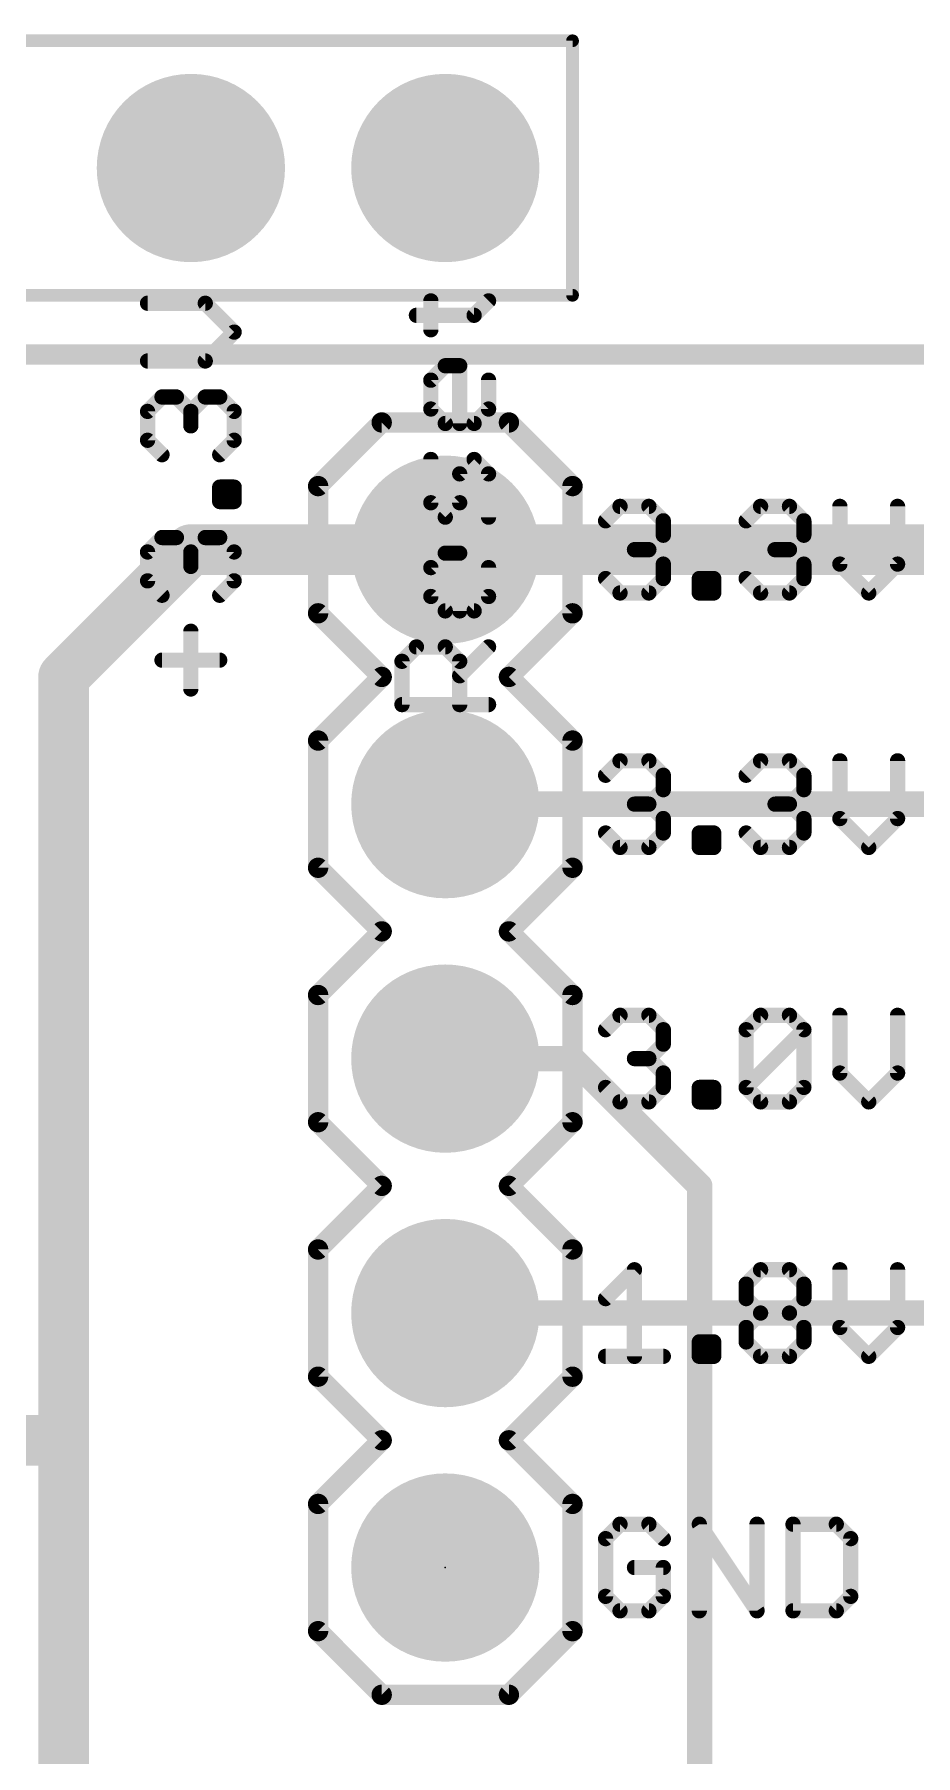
# Model space of a CAD drawing. Extents: x -3.8 to 55.5, y -10.2 to 68.5.
# Drawn here: x 28.41 to 37.21, y 41.05 to 58.23 of the extents above; entities that cross this region are included whole.
import ezdxf

# ---------------------------------------------------------------- set-up
doc = ezdxf.new("R2010")
doc.units = 0
for name, color, linetype in [('1', 12, 'CONTINUOUS'), ('16', 132, 'CONTINUOUS'), ('17', 110, 'CONTINUOUS'), ('21', 41, 'CONTINUOUS'), ('23', 53, 'CONTINUOUS'), ('51', 53, 'CONTINUOUS')]:
    doc.layers.add(name, color=color, linetype=linetype)

# ---------------------------------------------------------------- blocks, each defined once
blk = doc.blocks.new('RECT')
blk.add_solid([(-0.5, -0.5), (0.5, -0.5), (-0.5, 0.5), (0.5, 0.5)])
blk = doc.blocks.new('ROUNDP')
at = {"const_width": 0.5}
blk.add_lwpolyline([(0, -0.25, 1), (0, 0.25, 1), (0, -0.25)], format="xyb", dxfattribs=at)

msp = doc.modelspace()

# ---------------------------------------------------------------- linework, layer by layer
at = {"layer": '1'}
for points, const_width in [([(29.972, 53.086), (28.702, 51.816)], 0.508), ([(32.512, 53.086), (29.972, 53.086)], 0.508), ([(32.512, 53.086), (45.212, 53.086)], 0.508), ([(28.702, 51.816), (28.702, 44.196)], 0.508), ([(32.512, 45.466), (43.292, 45.466)], 0.254), ([(19.942, 44.196), (28.702, 44.196)], 0.508), ([(28.702, 37.846), (28.702, 44.196)], 0.508)]:
    msp.add_lwpolyline(points, dxfattribs=dict(at, const_width=const_width))
for points, const_width in [([(29.972, 53.213, 1), (29.972, 52.959)], 0.254), ([(30.0618, 52.9962, 1), (29.8822, 53.1758)], 0.254), ([(32.512, 53.213, 1), (32.512, 52.959)], 0.254), ([(32.512, 52.959, 1), (32.512, 53.213)], 0.254), ([(28.829, 51.816, 1), (28.575, 51.816)], 0.254), ([(28.6122, 51.9058, 1), (28.7918, 51.7262)], 0.254), ([(32.512, 45.5295, 1), (32.512, 45.4025)], 0.127), ([(28.829, 44.196, 1), (28.575, 44.196)], 0.254), ([(28.702, 44.069, 1), (28.702, 44.323)], 0.254), ([(28.575, 44.196, 1), (28.829, 44.196)], 0.254)]:
    msp.add_lwpolyline(points, format="xyb", dxfattribs=dict(at, const_width=const_width))
at = {"layer": '16', "const_width": 0.254}
for points in [[(32.512, 50.546), (43.942, 50.546)], [(33.782, 48.006), (32.512, 48.006)], [(35.052, 46.736), (33.782, 48.006)], [(35.052, 28.956), (35.052, 46.736)]]:
    msp.add_lwpolyline(points, dxfattribs=at)
at = {"layer": '16', "const_width": 0.127}
for points in [[(32.512, 50.6095, 1), (32.512, 50.4825)], [(32.512, 48.0695, 1), (32.512, 47.9425)], [(33.8269, 48.0509, 1), (33.7371, 47.9611)], [(33.782, 47.9425, 1), (33.782, 48.0695)], [(35.1155, 46.736, 1), (34.9885, 46.736)], [(35.0071, 46.6911, 1), (35.0969, 46.7809)]]:
    msp.add_lwpolyline(points, format="xyb", dxfattribs=at)
at = {"layer": '21'}
for points, const_width in [([(31.242, 53.721), (31.877, 54.356)], 0.2032), ([(31.877, 54.356), (33.147, 54.356)], 0.2032), ([(33.147, 54.356), (33.782, 53.721)], 0.2032), ([(31.242, 52.451), (31.242, 53.721)], 0.2032), ([(33.782, 53.721), (33.782, 52.451)], 0.2032), ([(34.1122, 53.3745), (34.2563, 53.5185)], 0.1524), ([(34.2563, 53.5185), (34.5444, 53.5185)], 0.1524), ([(34.5444, 53.5185), (34.6884, 53.3745)], 0.1524), ([(34.6884, 53.3745), (34.6884, 53.2304)], 0.1524), ([(35.5155, 53.3745), (35.6595, 53.5185)], 0.1524), ([(35.6595, 53.5185), (35.9476, 53.5185)], 0.1524), ([(35.9476, 53.5185), (36.0917, 53.3745)], 0.1524), ([(36.0917, 53.3745), (36.0917, 53.2304)], 0.1524), ([(36.451, 53.5185), (36.451, 52.9423)], 0.1524), ([(37.0272, 52.9423), (37.0272, 53.5185)], 0.1524), ([(34.6884, 53.2304), (34.5444, 53.0864)], 0.1524), ([(36.0917, 53.2304), (35.9476, 53.0864)], 0.1524), ([(34.5444, 53.0864), (34.4003, 53.0864)], 0.1524), ([(34.5444, 53.0864), (34.6884, 52.9423)], 0.1524), ([(35.9476, 53.0864), (35.8036, 53.0864)], 0.1524), ([(35.9476, 53.0864), (36.0917, 52.9423)], 0.1524), ([(34.6884, 52.9423), (34.6884, 52.7983)], 0.1524), ([(36.0917, 52.9423), (36.0917, 52.7983)], 0.1524), ([(36.451, 52.9423), (36.7391, 52.6542)], 0.1524), ([(36.7391, 52.6542), (37.0272, 52.9423)], 0.1524), ([(34.2563, 52.6542), (34.1122, 52.7983)], 0.1524), ([(34.6884, 52.7983), (34.5444, 52.6542)], 0.1524), ([(35.0477, 52.6542), (35.0477, 52.7983)], 0.1524), ([(35.0477, 52.7983), (35.1918, 52.7983)], 0.1524), ([(35.1918, 52.7983), (35.1918, 52.6542)], 0.1524), ([(35.6595, 52.6542), (35.5155, 52.7983)], 0.1524), ([(36.0917, 52.7983), (35.9476, 52.6542)], 0.1524), ([(34.5444, 52.6542), (34.2563, 52.6542)], 0.1524), ([(35.1918, 52.6542), (35.0477, 52.6542)], 0.1524), ([(35.9476, 52.6542), (35.6595, 52.6542)], 0.1524), ([(31.877, 51.816), (31.242, 52.451)], 0.2032), ([(33.782, 52.451), (33.147, 51.816)], 0.2032), ([(31.242, 51.181), (31.877, 51.816)], 0.2032), ([(33.147, 51.816), (33.782, 51.181)], 0.2032), ([(31.242, 49.911), (31.242, 51.181)], 0.2032), ([(33.782, 51.181), (33.782, 49.911)], 0.2032), ([(34.1122, 50.8345), (34.2563, 50.9785)], 0.1524), ([(34.2563, 50.9785), (34.5444, 50.9785)], 0.1524), ([(34.5444, 50.9785), (34.6884, 50.8345)], 0.1524), ([(35.5155, 50.8345), (35.6595, 50.9785)], 0.1524), ([(35.6595, 50.9785), (35.9476, 50.9785)], 0.1524), ([(35.9476, 50.9785), (36.0917, 50.8345)], 0.1524), ([(36.451, 50.9785), (36.451, 50.4023)], 0.1524), ([(37.0272, 50.4023), (37.0272, 50.9785)], 0.1524), ([(34.6884, 50.8345), (34.6884, 50.6904)], 0.1524), ([(36.0917, 50.8345), (36.0917, 50.6904)], 0.1524), ([(34.6884, 50.6904), (34.5444, 50.5464)], 0.1524), ([(36.0917, 50.6904), (35.9476, 50.5464)], 0.1524), ([(34.5444, 50.5464), (34.4003, 50.5464)], 0.1524), ([(34.5444, 50.5464), (34.6884, 50.4023)], 0.1524), ([(35.9476, 50.5464), (35.8036, 50.5464)], 0.1524), ([(35.9476, 50.5464), (36.0917, 50.4023)], 0.1524), ([(34.6884, 50.4023), (34.6884, 50.2583)], 0.1524), ([(36.0917, 50.4023), (36.0917, 50.2583)], 0.1524), ([(36.451, 50.4023), (36.7391, 50.1142)], 0.1524), ([(36.7391, 50.1142), (37.0272, 50.4023)], 0.1524), ([(34.2563, 50.1142), (34.1122, 50.2583)], 0.1524), ([(34.5444, 50.1142), (34.2563, 50.1142)], 0.1524), ([(34.6884, 50.2583), (34.5444, 50.1142)], 0.1524), ([(35.0477, 50.1142), (35.0477, 50.2583)], 0.1524), ([(35.0477, 50.2583), (35.1918, 50.2583)], 0.1524), ([(35.1918, 50.1142), (35.0477, 50.1142)], 0.1524), ([(35.1918, 50.2583), (35.1918, 50.1142)], 0.1524), ([(35.6595, 50.1142), (35.5155, 50.2583)], 0.1524), ([(35.9476, 50.1142), (35.6595, 50.1142)], 0.1524), ([(36.0917, 50.2583), (35.9476, 50.1142)], 0.1524), ([(31.242, 49.911), (31.877, 49.276)], 0.2032), ([(33.147, 49.276), (33.782, 49.911)], 0.2032), ([(31.242, 48.641), (31.877, 49.276)], 0.2032), ([(33.147, 49.276), (33.782, 48.641)], 0.2032), ([(31.242, 47.371), (31.242, 48.641)], 0.2032), ([(33.782, 48.641), (33.782, 47.371)], 0.2032), ([(34.1122, 48.2945), (34.2563, 48.4385)], 0.1524), ([(34.2563, 48.4385), (34.5444, 48.4385)], 0.1524), ([(34.5444, 48.4385), (34.6884, 48.2945)], 0.1524), ([(35.5155, 48.2945), (35.6595, 48.4385)], 0.1524), ([(35.6595, 48.4385), (35.9476, 48.4385)], 0.1524), ([(35.9476, 48.4385), (36.0917, 48.2945)], 0.1524), ([(36.451, 48.4385), (36.451, 47.8623)], 0.1524), ([(37.0272, 47.8623), (37.0272, 48.4385)], 0.1524), ([(34.6884, 48.2945), (34.6884, 48.1504)], 0.1524), ([(35.5155, 47.7183), (35.5155, 48.2945)], 0.1524), ([(35.5155, 47.7183), (36.0917, 48.2945)], 0.1524), ([(36.0917, 48.2945), (36.0917, 47.7183)], 0.1524), ([(34.6884, 48.1504), (34.5444, 48.0064)], 0.1524), ([(34.5444, 48.0064), (34.4003, 48.0064)], 0.1524), ([(34.5444, 48.0064), (34.6884, 47.8623)], 0.1524), ([(34.6884, 47.8623), (34.6884, 47.7183)], 0.1524), ([(36.451, 47.8623), (36.7391, 47.5742)], 0.1524), ([(36.7391, 47.5742), (37.0272, 47.8623)], 0.1524), ([(34.2563, 47.5742), (34.1122, 47.7183)], 0.1524), ([(34.6884, 47.7183), (34.5444, 47.5742)], 0.1524), ([(35.0477, 47.5742), (35.0477, 47.7183)], 0.1524), ([(35.0477, 47.7183), (35.1918, 47.7183)], 0.1524), ([(35.1918, 47.7183), (35.1918, 47.5742)], 0.1524), ([(35.6595, 47.5742), (35.5155, 47.7183)], 0.1524), ([(36.0917, 47.7183), (35.9476, 47.5742)], 0.1524), ([(34.5444, 47.5742), (34.2563, 47.5742)], 0.1524), ([(35.1918, 47.5742), (35.0477, 47.5742)], 0.1524), ([(35.9476, 47.5742), (35.6595, 47.5742)], 0.1524), ([(31.877, 46.736), (31.242, 47.371)], 0.2032), ([(33.782, 47.371), (33.147, 46.736)], 0.2032), ([(31.242, 46.101), (31.877, 46.736)], 0.2032), ([(33.147, 46.736), (33.782, 46.101)], 0.2032), ([(31.242, 44.831), (31.242, 46.101)], 0.2032), ([(33.782, 46.101), (33.782, 44.831)], 0.2032), ([(34.1122, 45.6104), (34.4003, 45.8985)], 0.1524), ([(34.4003, 45.8985), (34.4003, 45.0342)], 0.1524), ([(35.5155, 45.7545), (35.6595, 45.8985)], 0.1524), ([(35.6595, 45.8985), (35.9476, 45.8985)], 0.1524), ([(35.9476, 45.8985), (36.0917, 45.7545)], 0.1524), ([(36.451, 45.8985), (36.451, 45.3223)], 0.1524), ([(37.0272, 45.3223), (37.0272, 45.8985)], 0.1524), ([(35.5155, 45.6104), (35.5155, 45.7545)], 0.1524), ([(36.0917, 45.7545), (36.0917, 45.6104)], 0.1524), ([(35.6595, 45.4664), (35.5155, 45.6104)], 0.1524), ([(35.5155, 45.3223), (35.6595, 45.4664)], 0.1524), ([(35.6595, 45.4664), (35.9476, 45.4664)], 0.1524), ([(36.0917, 45.6104), (35.9476, 45.4664)], 0.1524), ([(35.9476, 45.4664), (36.0917, 45.3223)], 0.1524), ([(35.5155, 45.1783), (35.5155, 45.3223)], 0.1524), ([(36.0917, 45.3223), (36.0917, 45.1783)], 0.1524), ([(36.451, 45.3223), (36.7391, 45.0342)], 0.1524), ([(36.7391, 45.0342), (37.0272, 45.3223)], 0.1524), ([(35.0477, 45.0342), (35.0477, 45.1783)], 0.1524), ([(35.0477, 45.1783), (35.1918, 45.1783)], 0.1524), ([(35.1918, 45.1783), (35.1918, 45.0342)], 0.1524), ([(35.6595, 45.0342), (35.5155, 45.1783)], 0.1524), ([(36.0917, 45.1783), (35.9476, 45.0342)], 0.1524), ([(34.1122, 45.0342), (34.6884, 45.0342)], 0.1524), ([(35.1918, 45.0342), (35.0477, 45.0342)], 0.1524), ([(35.9476, 45.0342), (35.6595, 45.0342)], 0.1524), ([(31.877, 44.196), (31.242, 44.831)], 0.2032), ([(33.782, 44.831), (33.147, 44.196)], 0.2032), ([(31.242, 43.561), (31.877, 44.196)], 0.2032), ([(33.147, 44.196), (33.782, 43.561)], 0.2032), ([(31.242, 42.291), (31.242, 43.561)], 0.2032), ([(33.782, 43.561), (33.782, 42.291)], 0.2032), ([(34.2563, 43.3585), (34.1122, 43.2145)], 0.1524), ([(34.5444, 43.3585), (34.2563, 43.3585)], 0.1524), ([(34.6884, 43.2145), (34.5444, 43.3585)], 0.1524), ([(35.0477, 42.4942), (35.0477, 43.3585)], 0.1524), ([(35.0477, 43.3585), (35.6239, 42.4942)], 0.1524), ([(35.6239, 42.4942), (35.6239, 43.3585)], 0.1524), ([(35.9832, 43.3585), (35.9832, 42.4942)], 0.1524), ([(36.4154, 43.3585), (35.9832, 43.3585)], 0.1524), ([(36.5595, 43.2145), (36.4154, 43.3585)], 0.1524), ([(34.1122, 43.2145), (34.1122, 42.6383)], 0.1524), ([(36.5595, 42.6383), (36.5595, 43.2145)], 0.1524), ([(34.6884, 42.9264), (34.4003, 42.9264)], 0.1524), ([(34.6884, 42.6383), (34.6884, 42.9264)], 0.1524), ([(34.1122, 42.6383), (34.2563, 42.4942)], 0.1524), ([(34.5444, 42.4942), (34.6884, 42.6383)], 0.1524), ([(36.4154, 42.4942), (36.5595, 42.6383)], 0.1524), ([(34.2563, 42.4942), (34.5444, 42.4942)], 0.1524), ([(35.9832, 42.4942), (36.4154, 42.4942)], 0.1524), ([(31.242, 42.291), (31.877, 41.656)], 0.2032), ([(33.147, 41.656), (33.782, 42.291)], 0.2032), ([(31.877, 41.656), (33.147, 41.656)], 0.2032)]:
    msp.add_lwpolyline(points, dxfattribs=dict(at, const_width=const_width))
for points, const_width in [([(31.877, 54.4068, 1), (31.877, 54.3052)], 0.1016), ([(31.9129, 54.3201, 1), (31.8411, 54.3919)], 0.1016), ([(33.1829, 54.3919, 1), (33.1111, 54.3201)], 0.1016), ([(33.147, 54.3052, 1), (33.147, 54.4068)], 0.1016), ([(31.2928, 53.721, 1), (31.1912, 53.721)], 0.1016), ([(31.2061, 53.7569, 1), (31.2779, 53.6851)], 0.1016), ([(33.8328, 53.721, 1), (33.7312, 53.721)], 0.1016), ([(33.7461, 53.6851, 1), (33.8179, 53.7569)], 0.1016), ([(34.0853, 53.4014, 1), (34.1391, 53.3475)], 0.0762), ([(34.2563, 53.5566, 1), (34.2563, 53.4804)], 0.0762), ([(34.2832, 53.4916, 1), (34.2293, 53.5455)], 0.0762), ([(34.5713, 53.5455, 1), (34.5174, 53.4916)], 0.0762), ([(34.5444, 53.4804, 1), (34.5444, 53.5566)], 0.0762), ([(34.7265, 53.3745, 1), (34.6503, 53.3745)], 0.0762), ([(34.6615, 53.3475, 1), (34.7154, 53.4014)], 0.0762), ([(35.4885, 53.4014, 1), (35.5424, 53.3475)], 0.0762), ([(35.6595, 53.5566, 1), (35.6595, 53.4804)], 0.0762), ([(35.6865, 53.4916, 1), (35.6326, 53.5455)], 0.0762), ([(35.9746, 53.5455, 1), (35.9207, 53.4916)], 0.0762), ([(35.9476, 53.4804, 1), (35.9476, 53.5566)], 0.0762), ([(36.1298, 53.3745, 1), (36.0536, 53.3745)], 0.0762), ([(36.0648, 53.3475, 1), (36.1186, 53.4014)], 0.0762), ([(36.4891, 53.5185, 1), (36.4129, 53.5185)], 0.0762), ([(37.0653, 53.5185, 1), (36.9891, 53.5185)], 0.0762), ([(34.6503, 53.2304, 1), (34.7265, 53.2304)], 0.0762), ([(34.7154, 53.2035, 1), (34.6615, 53.2574)], 0.0762), ([(36.0536, 53.2304, 1), (36.1298, 53.2304)], 0.0762), ([(36.1186, 53.2035, 1), (36.0648, 53.2574)], 0.0762), ([(34.4003, 53.1245, 1), (34.4003, 53.0483)], 0.0762), ([(34.5713, 53.1133, 1), (34.5174, 53.0594)], 0.0762), ([(34.5174, 53.1133, 1), (34.5713, 53.0594)], 0.0762), ([(34.5444, 53.0483, 1), (34.5444, 53.1245)], 0.0762), ([(35.8036, 53.1245, 1), (35.8036, 53.0483)], 0.0762), ([(35.9746, 53.1133, 1), (35.9207, 53.0594)], 0.0762), ([(35.9207, 53.1133, 1), (35.9746, 53.0594)], 0.0762), ([(35.9476, 53.0483, 1), (35.9476, 53.1245)], 0.0762), ([(34.7265, 52.9423, 1), (34.6503, 52.9423)], 0.0762), ([(34.6615, 52.9154, 1), (34.7154, 52.9693)], 0.0762), ([(36.1298, 52.9423, 1), (36.0536, 52.9423)], 0.0762), ([(36.0648, 52.9154, 1), (36.1186, 52.9693)], 0.0762), ([(36.4779, 52.9693, 1), (36.4241, 52.9154)], 0.0762), ([(36.4129, 52.9423, 1), (36.4891, 52.9423)], 0.0762), ([(36.9891, 52.9423, 1), (37.0653, 52.9423)], 0.0762), ([(37.0542, 52.9154, 1), (37.0003, 52.9693)], 0.0762), ([(34.1391, 52.8252, 1), (34.0853, 52.7713)], 0.0762), ([(34.6503, 52.7983, 1), (34.7265, 52.7983)], 0.0762), ([(34.7154, 52.7713, 1), (34.6615, 52.8252)], 0.0762), ([(35.0858, 52.7983, 1), (35.0096, 52.7983)], 0.0762), ([(35.0477, 52.8364, 1), (35.0477, 52.7602)], 0.0762), ([(35.2299, 52.7983, 1), (35.1537, 52.7983)], 0.0762), ([(35.1918, 52.7602, 1), (35.1918, 52.8364)], 0.0762), ([(35.5424, 52.8252, 1), (35.4885, 52.7713)], 0.0762), ([(36.0536, 52.7983, 1), (36.1298, 52.7983)], 0.0762), ([(36.1186, 52.7713, 1), (36.0648, 52.8252)], 0.0762), ([(34.2563, 52.6923, 1), (34.2563, 52.6161)], 0.0762), ([(34.2293, 52.6273, 1), (34.2832, 52.6811)], 0.0762), ([(34.5174, 52.6811, 1), (34.5713, 52.6273)], 0.0762), ([(34.5444, 52.6161, 1), (34.5444, 52.6923)], 0.0762), ([(35.0477, 52.6923, 1), (35.0477, 52.6161)], 0.0762), ([(35.0096, 52.6542, 1), (35.0858, 52.6542)], 0.0762), ([(35.1537, 52.6542, 1), (35.2299, 52.6542)], 0.0762), ([(35.1918, 52.6161, 1), (35.1918, 52.6923)], 0.0762), ([(35.6595, 52.6923, 1), (35.6595, 52.6161)], 0.0762), ([(35.6326, 52.6273, 1), (35.6865, 52.6811)], 0.0762), ([(35.9207, 52.6811, 1), (35.9746, 52.6273)], 0.0762), ([(35.9476, 52.6161, 1), (35.9476, 52.6923)], 0.0762), ([(36.7122, 52.6811, 1), (36.7661, 52.6273)], 0.0762), ([(36.7122, 52.6273, 1), (36.7661, 52.6811)], 0.0762), ([(31.2779, 52.4869, 1), (31.2061, 52.4151)], 0.1016), ([(31.1912, 52.451, 1), (31.2928, 52.451)], 0.1016), ([(33.7312, 52.451, 1), (33.8328, 52.451)], 0.1016), ([(33.8179, 52.4151, 1), (33.7461, 52.4869)], 0.1016), ([(31.9129, 51.7801, 1), (31.8411, 51.8519)], 0.1016), ([(31.8411, 51.7801, 1), (31.9129, 51.8519)], 0.1016), ([(33.1829, 51.8519, 1), (33.1111, 51.7801)], 0.1016), ([(33.1111, 51.8519, 1), (33.1829, 51.7801)], 0.1016), ([(31.2928, 51.181, 1), (31.1912, 51.181)], 0.1016), ([(31.2061, 51.2169, 1), (31.2779, 51.1451)], 0.1016), ([(33.8328, 51.181, 1), (33.7312, 51.181)], 0.1016), ([(33.7461, 51.1451, 1), (33.8179, 51.2169)], 0.1016), ([(34.2563, 51.0166, 1), (34.2563, 50.9404)], 0.0762), ([(34.2832, 50.9516, 1), (34.2293, 51.0055)], 0.0762), ([(34.5713, 51.0055, 1), (34.5174, 50.9516)], 0.0762), ([(34.5444, 50.9404, 1), (34.5444, 51.0166)], 0.0762), ([(35.6595, 51.0166, 1), (35.6595, 50.9404)], 0.0762), ([(35.6865, 50.9516, 1), (35.6326, 51.0055)], 0.0762), ([(35.9746, 51.0055, 1), (35.9207, 50.9516)], 0.0762), ([(35.9476, 50.9404, 1), (35.9476, 51.0166)], 0.0762), ([(36.4891, 50.9785, 1), (36.4129, 50.9785)], 0.0762), ([(37.0653, 50.9785, 1), (36.9891, 50.9785)], 0.0762), ([(34.0853, 50.8614, 1), (34.1391, 50.8075)], 0.0762), ([(34.7265, 50.8345, 1), (34.6503, 50.8345)], 0.0762), ([(34.6615, 50.8075, 1), (34.7154, 50.8614)], 0.0762), ([(35.4885, 50.8614, 1), (35.5424, 50.8075)], 0.0762), ([(36.1298, 50.8345, 1), (36.0536, 50.8345)], 0.0762), ([(36.0648, 50.8075, 1), (36.1186, 50.8614)], 0.0762), ([(34.6503, 50.6904, 1), (34.7265, 50.6904)], 0.0762), ([(34.7154, 50.6635, 1), (34.6615, 50.7174)], 0.0762), ([(36.0536, 50.6904, 1), (36.1298, 50.6904)], 0.0762), ([(36.1186, 50.6635, 1), (36.0648, 50.7174)], 0.0762), ([(34.4003, 50.5845, 1), (34.4003, 50.5083)], 0.0762), ([(34.5713, 50.5733, 1), (34.5174, 50.5194)], 0.0762), ([(34.5174, 50.5733, 1), (34.5713, 50.5194)], 0.0762), ([(34.5444, 50.5083, 1), (34.5444, 50.5845)], 0.0762), ([(35.8036, 50.5845, 1), (35.8036, 50.5083)], 0.0762), ([(35.9746, 50.5733, 1), (35.9207, 50.5194)], 0.0762), ([(35.9207, 50.5733, 1), (35.9746, 50.5194)], 0.0762), ([(35.9476, 50.5083, 1), (35.9476, 50.5845)], 0.0762), ([(34.7265, 50.4023, 1), (34.6503, 50.4023)], 0.0762), ([(34.6615, 50.3754, 1), (34.7154, 50.4293)], 0.0762), ([(36.1298, 50.4023, 1), (36.0536, 50.4023)], 0.0762), ([(36.0648, 50.3754, 1), (36.1186, 50.4293)], 0.0762), ([(36.4779, 50.4293, 1), (36.4241, 50.3754)], 0.0762), ([(36.4129, 50.4023, 1), (36.4891, 50.4023)], 0.0762), ([(36.9891, 50.4023, 1), (37.0653, 50.4023)], 0.0762), ([(37.0542, 50.3754, 1), (37.0003, 50.4293)], 0.0762), ([(34.1391, 50.2852, 1), (34.0853, 50.2313)], 0.0762), ([(34.2563, 50.1523, 1), (34.2563, 50.0761)], 0.0762), ([(34.2293, 50.0873, 1), (34.2832, 50.1411)], 0.0762), ([(34.5174, 50.1411, 1), (34.5713, 50.0873)], 0.0762), ([(34.5444, 50.0761, 1), (34.5444, 50.1523)], 0.0762), ([(34.6503, 50.2583, 1), (34.7265, 50.2583)], 0.0762), ([(34.7154, 50.2313, 1), (34.6615, 50.2852)], 0.0762), ([(35.0858, 50.2583, 1), (35.0096, 50.2583)], 0.0762), ([(35.0477, 50.2964, 1), (35.0477, 50.2202)], 0.0762), ([(35.0477, 50.1523, 1), (35.0477, 50.0761)], 0.0762), ([(35.2299, 50.2583, 1), (35.1537, 50.2583)], 0.0762), ([(35.1918, 50.2202, 1), (35.1918, 50.2964)], 0.0762), ([(35.1918, 50.0761, 1), (35.1918, 50.1523)], 0.0762), ([(35.5424, 50.2852, 1), (35.4885, 50.2313)], 0.0762), ([(35.6595, 50.1523, 1), (35.6595, 50.0761)], 0.0762), ([(35.6326, 50.0873, 1), (35.6865, 50.1411)], 0.0762), ([(35.9207, 50.1411, 1), (35.9746, 50.0873)], 0.0762), ([(35.9476, 50.0761, 1), (35.9476, 50.1523)], 0.0762), ([(36.0536, 50.2583, 1), (36.1298, 50.2583)], 0.0762), ([(36.1186, 50.2313, 1), (36.0648, 50.2852)], 0.0762), ([(36.7122, 50.1411, 1), (36.7661, 50.0873)], 0.0762), ([(36.7122, 50.0873, 1), (36.7661, 50.1411)], 0.0762), ([(31.2779, 49.9469, 1), (31.2061, 49.8751)], 0.1016), ([(33.8179, 49.8751, 1), (33.7461, 49.9469)], 0.1016), ([(35.0096, 50.1142, 1), (35.0858, 50.1142)], 0.0762), ([(35.1537, 50.1142, 1), (35.2299, 50.1142)], 0.0762), ([(31.1912, 49.911, 1), (31.2928, 49.911)], 0.1016), ([(33.7312, 49.911, 1), (33.8328, 49.911)], 0.1016), ([(31.9129, 49.2401, 1), (31.8411, 49.3119)], 0.1016), ([(31.8411, 49.2401, 1), (31.9129, 49.3119)], 0.1016), ([(33.1829, 49.3119, 1), (33.1111, 49.2401)], 0.1016), ([(33.1111, 49.3119, 1), (33.1829, 49.2401)], 0.1016), ([(31.2928, 48.641, 1), (31.1912, 48.641)], 0.1016), ([(31.2061, 48.6769, 1), (31.2779, 48.6051)], 0.1016), ([(33.8328, 48.641, 1), (33.7312, 48.641)], 0.1016), ([(33.7461, 48.6051, 1), (33.8179, 48.6769)], 0.1016), ([(34.2563, 48.4766, 1), (34.2563, 48.4004)], 0.0762), ([(34.2832, 48.4116, 1), (34.2293, 48.4655)], 0.0762), ([(34.5713, 48.4655, 1), (34.5174, 48.4116)], 0.0762), ([(34.5444, 48.4004, 1), (34.5444, 48.4766)], 0.0762), ([(35.6595, 48.4766, 1), (35.6595, 48.4004)], 0.0762), ([(35.6865, 48.4116, 1), (35.6326, 48.4655)], 0.0762), ([(35.9746, 48.4655, 1), (35.9207, 48.4116)], 0.0762), ([(35.9476, 48.4004, 1), (35.9476, 48.4766)], 0.0762), ([(36.4891, 48.4385, 1), (36.4129, 48.4385)], 0.0762), ([(37.0653, 48.4385, 1), (36.9891, 48.4385)], 0.0762), ([(34.0853, 48.3214, 1), (34.1391, 48.2675)], 0.0762), ([(34.7265, 48.2945, 1), (34.6503, 48.2945)], 0.0762), ([(34.6615, 48.2675, 1), (34.7154, 48.3214)], 0.0762), ([(35.4885, 48.3214, 1), (35.5424, 48.2675)], 0.0762), ([(35.5536, 48.2945, 1), (35.4774, 48.2945)], 0.0762), ([(36.1298, 48.2945, 1), (36.0536, 48.2945)], 0.0762), ([(36.1186, 48.2675, 1), (36.0648, 48.3214)], 0.0762), ([(36.0648, 48.2675, 1), (36.1186, 48.3214)], 0.0762), ([(34.6503, 48.1504, 1), (34.7265, 48.1504)], 0.0762), ([(34.7154, 48.1235, 1), (34.6615, 48.1774)], 0.0762), ([(34.4003, 48.0445, 1), (34.4003, 47.9683)], 0.0762), ([(34.5713, 48.0333, 1), (34.5174, 47.9794)], 0.0762), ([(34.5174, 48.0333, 1), (34.5713, 47.9794)], 0.0762), ([(34.5444, 47.9683, 1), (34.5444, 48.0445)], 0.0762), ([(34.7265, 47.8623, 1), (34.6503, 47.8623)], 0.0762), ([(36.4779, 47.8893, 1), (36.4241, 47.8354)], 0.0762), ([(37.0542, 47.8354, 1), (37.0003, 47.8893)], 0.0762), ([(34.1391, 47.7452, 1), (34.0853, 47.6913)], 0.0762), ([(34.6615, 47.8354, 1), (34.7154, 47.8893)], 0.0762), ([(34.7154, 47.6913, 1), (34.6615, 47.7452)], 0.0762), ([(35.0858, 47.7183, 1), (35.0096, 47.7183)], 0.0762), ([(35.0477, 47.7564, 1), (35.0477, 47.6802)], 0.0762), ([(35.2299, 47.7183, 1), (35.1537, 47.7183)], 0.0762), ([(35.1918, 47.6802, 1), (35.1918, 47.7564)], 0.0762), ([(35.5424, 47.7452, 1), (35.4885, 47.6913)], 0.0762), ([(35.4885, 47.7452, 1), (35.5424, 47.6913)], 0.0762), ([(36.1186, 47.6913, 1), (36.0648, 47.7452)], 0.0762), ([(36.4129, 47.8623, 1), (36.4891, 47.8623)], 0.0762), ([(36.9891, 47.8623, 1), (37.0653, 47.8623)], 0.0762), ([(34.2563, 47.6123, 1), (34.2563, 47.5361)], 0.0762), ([(34.2293, 47.5473, 1), (34.2832, 47.6011)], 0.0762), ([(34.5174, 47.6011, 1), (34.5713, 47.5473)], 0.0762), ([(34.5444, 47.5361, 1), (34.5444, 47.6123)], 0.0762), ([(34.6503, 47.7183, 1), (34.7265, 47.7183)], 0.0762), ([(35.0477, 47.6123, 1), (35.0477, 47.5361)], 0.0762), ([(35.0096, 47.5742, 1), (35.0858, 47.5742)], 0.0762), ([(35.1537, 47.5742, 1), (35.2299, 47.5742)], 0.0762), ([(35.1918, 47.5361, 1), (35.1918, 47.6123)], 0.0762), ([(35.4774, 47.7183, 1), (35.5536, 47.7183)], 0.0762), ([(35.6595, 47.6123, 1), (35.6595, 47.5361)], 0.0762), ([(35.6326, 47.5473, 1), (35.6865, 47.6011)], 0.0762), ([(35.9207, 47.6011, 1), (35.9746, 47.5473)], 0.0762), ([(35.9476, 47.5361, 1), (35.9476, 47.6123)], 0.0762), ([(36.0536, 47.7183, 1), (36.1298, 47.7183)], 0.0762), ([(36.7122, 47.6011, 1), (36.7661, 47.5473)], 0.0762), ([(36.7122, 47.5473, 1), (36.7661, 47.6011)], 0.0762), ([(31.2779, 47.4069, 1), (31.2061, 47.3351)], 0.1016), ([(31.1912, 47.371, 1), (31.2928, 47.371)], 0.1016), ([(33.7312, 47.371, 1), (33.8328, 47.371)], 0.1016), ([(33.8179, 47.3351, 1), (33.7461, 47.4069)], 0.1016), ([(31.9129, 46.7001, 1), (31.8411, 46.7719)], 0.1016), ([(31.8411, 46.7001, 1), (31.9129, 46.7719)], 0.1016), ([(33.1829, 46.7719, 1), (33.1111, 46.7001)], 0.1016), ([(33.1111, 46.7719, 1), (33.1829, 46.7001)], 0.1016), ([(31.2928, 46.101, 1), (31.1912, 46.101)], 0.1016), ([(31.2061, 46.1369, 1), (31.2779, 46.0651)], 0.1016), ([(33.8328, 46.101, 1), (33.7312, 46.101)], 0.1016), ([(33.7461, 46.0651, 1), (33.8179, 46.1369)], 0.1016), ([(34.4384, 45.8985, 1), (34.3622, 45.8985)], 0.0762), ([(34.4273, 45.8716, 1), (34.3734, 45.9255)], 0.0762), ([(35.6595, 45.9366, 1), (35.6595, 45.8604)], 0.0762), ([(35.6865, 45.8716, 1), (35.6326, 45.9255)], 0.0762), ([(35.9746, 45.9255, 1), (35.9207, 45.8716)], 0.0762), ([(35.9476, 45.8604, 1), (35.9476, 45.9366)], 0.0762), ([(36.4891, 45.8985, 1), (36.4129, 45.8985)], 0.0762), ([(37.0653, 45.8985, 1), (36.9891, 45.8985)], 0.0762), ([(35.4885, 45.7814, 1), (35.5424, 45.7275)], 0.0762), ([(35.5536, 45.7545, 1), (35.4774, 45.7545)], 0.0762), ([(36.1298, 45.7545, 1), (36.0536, 45.7545)], 0.0762), ([(36.0648, 45.7275, 1), (36.1186, 45.7814)], 0.0762), ([(34.0853, 45.6374, 1), (34.1391, 45.5835)], 0.0762), ([(35.5424, 45.6374, 1), (35.4885, 45.5835)], 0.0762), ([(35.4774, 45.6104, 1), (35.5536, 45.6104)], 0.0762), ([(35.6595, 45.5045, 1), (35.6595, 45.4283)], 0.0762), ([(35.6865, 45.4394, 1), (35.6326, 45.4933)], 0.0762), ([(35.6326, 45.4394, 1), (35.6865, 45.4933)], 0.0762), ([(35.9746, 45.4933, 1), (35.9207, 45.4394)], 0.0762), ([(35.9207, 45.4933, 1), (35.9746, 45.4394)], 0.0762), ([(35.9476, 45.4283, 1), (35.9476, 45.5045)], 0.0762), ([(36.0536, 45.6104, 1), (36.1298, 45.6104)], 0.0762), ([(36.1186, 45.5835, 1), (36.0648, 45.6374)], 0.0762), ([(35.4885, 45.3493, 1), (35.5424, 45.2954)], 0.0762), ([(35.5536, 45.3223, 1), (35.4774, 45.3223)], 0.0762), ([(36.1298, 45.3223, 1), (36.0536, 45.3223)], 0.0762), ([(36.0648, 45.2954, 1), (36.1186, 45.3493)], 0.0762), ([(36.4779, 45.3493, 1), (36.4241, 45.2954)], 0.0762), ([(36.4129, 45.3223, 1), (36.4891, 45.3223)], 0.0762), ([(36.9891, 45.3223, 1), (37.0653, 45.3223)], 0.0762), ([(37.0542, 45.2954, 1), (37.0003, 45.3493)], 0.0762), ([(35.0858, 45.1783, 1), (35.0096, 45.1783)], 0.0762), ([(35.0477, 45.2164, 1), (35.0477, 45.1402)], 0.0762), ([(35.2299, 45.1783, 1), (35.1537, 45.1783)], 0.0762), ([(35.1918, 45.1402, 1), (35.1918, 45.2164)], 0.0762), ([(35.5424, 45.2052, 1), (35.4885, 45.1513)], 0.0762), ([(35.4774, 45.1783, 1), (35.5536, 45.1783)], 0.0762), ([(36.0536, 45.1783, 1), (36.1298, 45.1783)], 0.0762), ([(36.1186, 45.1513, 1), (36.0648, 45.2052)], 0.0762), ([(34.1122, 45.0723, 1), (34.1122, 44.9961)], 0.0762), ([(34.3622, 45.0342, 1), (34.4384, 45.0342)], 0.0762), ([(34.6884, 44.9961, 1), (34.6884, 45.0723)], 0.0762), ([(35.0477, 45.0723, 1), (35.0477, 44.9961)], 0.0762), ([(35.0096, 45.0342, 1), (35.0858, 45.0342)], 0.0762), ([(35.1537, 45.0342, 1), (35.2299, 45.0342)], 0.0762), ([(35.1918, 44.9961, 1), (35.1918, 45.0723)], 0.0762), ([(35.6595, 45.0723, 1), (35.6595, 44.9961)], 0.0762), ([(35.6326, 45.0073, 1), (35.6865, 45.0611)], 0.0762), ([(35.9207, 45.0611, 1), (35.9746, 45.0073)], 0.0762), ([(35.9476, 44.9961, 1), (35.9476, 45.0723)], 0.0762), ([(36.7122, 45.0611, 1), (36.7661, 45.0073)], 0.0762), ([(36.7122, 45.0073, 1), (36.7661, 45.0611)], 0.0762), ([(31.2779, 44.8669, 1), (31.2061, 44.7951)], 0.1016), ([(31.1912, 44.831, 1), (31.2928, 44.831)], 0.1016), ([(33.7312, 44.831, 1), (33.8328, 44.831)], 0.1016), ([(33.8179, 44.7951, 1), (33.7461, 44.8669)], 0.1016), ([(31.9129, 44.1601, 1), (31.8411, 44.2319)], 0.1016), ([(31.8411, 44.1601, 1), (31.9129, 44.2319)], 0.1016), ([(33.1829, 44.2319, 1), (33.1111, 44.1601)], 0.1016), ([(33.1111, 44.2319, 1), (33.1829, 44.1601)], 0.1016), ([(31.2928, 43.561, 1), (31.1912, 43.561)], 0.1016), ([(31.2061, 43.5969, 1), (31.2779, 43.5251)], 0.1016), ([(33.8328, 43.561, 1), (33.7312, 43.561)], 0.1016), ([(33.7461, 43.5251, 1), (33.8179, 43.5969)], 0.1016), ([(34.2563, 43.3966, 1), (34.2563, 43.3204)], 0.0762), ([(34.2832, 43.3316, 1), (34.2293, 43.3855)], 0.0762), ([(34.5713, 43.3855, 1), (34.5174, 43.3316)], 0.0762), ([(34.5444, 43.3204, 1), (34.5444, 43.3966)], 0.0762), ([(35.0794, 43.3797, 1), (35.016, 43.3374)], 0.0762), ([(35.0858, 43.3585, 1), (35.0096, 43.3585)], 0.0762), ([(35.662, 43.3585, 1), (35.5858, 43.3585)], 0.0762), ([(36.0213, 43.3585, 1), (35.9451, 43.3585)], 0.0762), ([(35.9832, 43.3966, 1), (35.9832, 43.3204)], 0.0762), ([(36.4423, 43.3855, 1), (36.3885, 43.3316)], 0.0762), ([(36.4154, 43.3204, 1), (36.4154, 43.3966)], 0.0762), ([(34.1503, 43.2145, 1), (34.0741, 43.2145)], 0.0762), ([(34.0853, 43.2414, 1), (34.1391, 43.1875)], 0.0762), ([(34.6615, 43.1875, 1), (34.7154, 43.2414)], 0.0762), ([(36.5976, 43.2145, 1), (36.5214, 43.2145)], 0.0762), ([(36.5325, 43.1875, 1), (36.5864, 43.2414)], 0.0762), ([(34.4003, 42.9645, 1), (34.4003, 42.8883)], 0.0762), ([(34.7265, 42.9264, 1), (34.6503, 42.9264)], 0.0762), ([(34.6884, 42.8883, 1), (34.6884, 42.9645)], 0.0762), ([(34.1391, 42.6652, 1), (34.0853, 42.6113)], 0.0762), ([(34.0741, 42.6383, 1), (34.1503, 42.6383)], 0.0762), ([(34.6503, 42.6383, 1), (34.7265, 42.6383)], 0.0762), ([(34.7154, 42.6113, 1), (34.6615, 42.6652)], 0.0762), ([(36.5214, 42.6383, 1), (36.5976, 42.6383)], 0.0762), ([(36.5864, 42.6113, 1), (36.5325, 42.6652)], 0.0762), ([(34.2563, 42.5323, 1), (34.2563, 42.4561)], 0.0762), ([(34.2293, 42.4673, 1), (34.2832, 42.5211)], 0.0762), ([(34.5174, 42.5211, 1), (34.5713, 42.4673)], 0.0762), ([(34.5444, 42.4561, 1), (34.5444, 42.5323)], 0.0762), ([(35.0096, 42.4942, 1), (35.0858, 42.4942)], 0.0762), ([(35.5858, 42.4942, 1), (35.662, 42.4942)], 0.0762), ([(35.5922, 42.4731, 1), (35.6556, 42.5153)], 0.0762), ([(35.9832, 42.5323, 1), (35.9832, 42.4561)], 0.0762), ([(35.9451, 42.4942, 1), (36.0213, 42.4942)], 0.0762), ([(36.3885, 42.5211, 1), (36.4423, 42.4673)], 0.0762), ([(36.4154, 42.4561, 1), (36.4154, 42.5323)], 0.0762), ([(31.2779, 42.3269, 1), (31.2061, 42.2551)], 0.1016), ([(31.1912, 42.291, 1), (31.2928, 42.291)], 0.1016), ([(33.7312, 42.291, 1), (33.8328, 42.291)], 0.1016), ([(33.8179, 42.2551, 1), (33.7461, 42.3269)], 0.1016), ([(31.877, 41.7068, 1), (31.877, 41.6052)], 0.1016), ([(33.147, 41.6052, 1), (33.147, 41.7068)], 0.1016), ([(31.8411, 41.6201, 1), (31.9129, 41.6919)], 0.1016), ([(33.1111, 41.6919, 1), (33.1829, 41.6201)], 0.1016)]:
    msp.add_lwpolyline(points, format="xyb", dxfattribs=dict(at, const_width=const_width))
at = {"layer": '23'}
msp.add_point((32.512, 42.926), dxfattribs=at)
at = {"layer": '51'}
for points, const_width in [([(18.542, 58.166), (33.782, 58.166)], 0.127), ([(33.782, 58.166), (33.782, 55.626)], 0.127), ([(33.782, 55.626), (18.542, 55.626)], 0.127), ([(30.1157, 55.5461), (29.5395, 55.5461)], 0.1524), ([(30.4038, 55.258), (30.1157, 55.5461)], 0.1524), ([(32.2235, 55.4258), (32.7997, 55.4258)], 0.1524), ([(32.3676, 55.2817), (32.3676, 55.5698)], 0.1524), ([(32.7997, 55.4258), (32.9438, 55.5698)], 0.1524), ([(30.1157, 54.9699), (30.4038, 55.258)], 0.1524), ([(46.432, 55.036), (8.432, 55.036)], 0.2032), ([(29.5395, 54.9699), (30.1157, 54.9699)], 0.1524), ([(32.3676, 54.7784), (32.5116, 54.9224)], 0.1524), ([(32.5116, 54.9224), (32.6557, 54.9224)], 0.1524), ([(32.6557, 54.9224), (32.6557, 54.3462)], 0.1524), ([(32.3676, 54.4903), (32.3676, 54.7784)], 0.1524), ([(32.9438, 54.7784), (32.9438, 54.4903)], 0.1524), ([(29.5395, 54.4665), (29.6835, 54.6106)], 0.1524), ([(29.6835, 54.6106), (29.8276, 54.6106)], 0.1524), ([(29.8276, 54.6106), (29.9716, 54.4665)], 0.1524), ([(29.9716, 54.4665), (30.1157, 54.6106)], 0.1524), ([(30.1157, 54.6106), (30.2597, 54.6106)], 0.1524), ([(30.2597, 54.6106), (30.4038, 54.4665)], 0.1524), ([(29.5395, 54.1784), (29.5395, 54.4665)], 0.1524), ([(29.9716, 54.4665), (29.9716, 54.3225)], 0.1524), ([(30.4038, 54.4665), (30.4038, 54.1784)], 0.1524), ([(32.5116, 54.3462), (32.3676, 54.4903)], 0.1524), ([(32.9438, 54.4903), (32.7997, 54.3462)], 0.1524), ([(32.7997, 54.3462), (32.5116, 54.3462)], 0.1524), ([(29.6835, 54.0344), (29.5395, 54.1784)], 0.1524), ([(30.4038, 54.1784), (30.2597, 54.0344)], 0.1524), ([(32.3676, 53.5547), (32.3676, 53.9869)], 0.1524), ([(32.7997, 53.9869), (32.6557, 53.8429)], 0.1524), ([(32.9438, 53.8429), (32.7997, 53.9869)], 0.1524), ([(30.2597, 53.5666), (30.2597, 53.7107)], 0.1524), ([(30.2597, 53.7107), (30.4038, 53.7107)], 0.1524), ([(30.4038, 53.7107), (30.4038, 53.5666)], 0.1524), ([(32.6557, 53.8429), (32.6557, 53.5547)], 0.1524), ([(32.9438, 53.4107), (32.9438, 53.8429)], 0.1524), ([(30.4038, 53.5666), (30.2597, 53.5666)], 0.1524), ([(32.5116, 53.4107), (32.3676, 53.5547)], 0.1524), ([(32.6557, 53.5547), (32.5116, 53.4107)], 0.1524), ([(29.5395, 53.0633), (29.6835, 53.2073)], 0.1524), ([(29.6835, 53.2073), (29.8276, 53.2073)], 0.1524), ([(29.8276, 53.2073), (29.9716, 53.0633)], 0.1524), ([(29.9716, 53.0633), (30.1157, 53.2073)], 0.1524), ([(30.1157, 53.2073), (30.2597, 53.2073)], 0.1524), ([(30.2597, 53.2073), (30.4038, 53.0633)], 0.1524), ([(29.5395, 52.7751), (29.5395, 53.0633)], 0.1524), ([(29.9716, 53.0633), (29.9716, 52.9192)], 0.1524), ([(30.4038, 53.0633), (30.4038, 52.7751)], 0.1524), ([(32.3676, 52.9073), (32.5116, 53.0514)], 0.1524), ([(32.5116, 53.0514), (32.6557, 53.0514)], 0.1524), ([(32.6557, 53.0514), (32.6557, 52.4752)], 0.1524), ([(32.3676, 52.6192), (32.3676, 52.9073)], 0.1524), ([(32.9438, 52.9073), (32.9438, 52.6192)], 0.1524), ([(29.6835, 52.6311), (29.5395, 52.7751)], 0.1524), ([(30.4038, 52.7751), (30.2597, 52.6311)], 0.1524), ([(32.5116, 52.4752), (32.3676, 52.6192)], 0.1524), ([(32.9438, 52.6192), (32.7997, 52.4752)], 0.1524), ([(32.7997, 52.4752), (32.5116, 52.4752)], 0.1524), ([(29.9716, 51.6956), (29.9716, 52.2718)], 0.1524), ([(29.6835, 51.9837), (30.2597, 51.9837)], 0.1524), ([(32.0795, 51.9718), (32.2235, 52.1159)], 0.1524), ([(32.2235, 52.1159), (32.5116, 52.1159)], 0.1524), ([(32.5116, 52.1159), (32.6557, 51.9718)], 0.1524), ([(32.6557, 51.8278), (32.9438, 52.1159)], 0.1524), ([(32.0795, 51.5396), (32.0795, 51.9718)], 0.1524), ([(32.6557, 51.9718), (32.6557, 51.5396)], 0.1524), ([(32.9438, 51.5396), (32.0795, 51.5396)], 0.1524)]:
    msp.add_lwpolyline(points, dxfattribs=dict(at, const_width=const_width))
for points, const_width in [([(33.8138, 58.166, 1), (33.7503, 58.166)], 0.0635), ([(33.782, 58.1343, 1), (33.782, 58.1978)], 0.0635), ([(33.782, 55.5943, 1), (33.782, 55.6578)], 0.0635), ([(29.5395, 55.5842, 1), (29.5395, 55.508)], 0.0762), ([(30.1426, 55.573, 1), (30.0887, 55.5192)], 0.0762), ([(30.1157, 55.508, 1), (30.1157, 55.5842)], 0.0762), ([(32.2235, 55.4639, 1), (32.2235, 55.3877)], 0.0762), ([(32.4057, 55.5698, 1), (32.3295, 55.5698)], 0.0762), ([(32.7997, 55.3877, 1), (32.7997, 55.4639)], 0.0762), ([(32.9707, 55.5429, 1), (32.9169, 55.5968)], 0.0762), ([(33.7503, 55.626, 1), (33.8138, 55.626)], 0.0635), ([(30.4307, 55.231, 1), (30.3769, 55.2849)], 0.0762), ([(30.3769, 55.231, 1), (30.4307, 55.2849)], 0.0762), ([(32.7728, 55.4527, 1), (32.8267, 55.3988)], 0.0762), ([(32.3295, 55.2817, 1), (32.4057, 55.2817)], 0.0762), ([(29.5395, 55.008, 1), (29.5395, 54.9318)], 0.0762), ([(30.0887, 54.9968, 1), (30.1426, 54.9429)], 0.0762), ([(30.1157, 54.9318, 1), (30.1157, 55.008)], 0.0762), ([(32.5116, 54.9605, 1), (32.5116, 54.8843)], 0.0762), ([(32.5386, 54.8955, 1), (32.4847, 54.9494)], 0.0762), ([(32.6938, 54.9224, 1), (32.6176, 54.9224)], 0.0762), ([(32.6557, 54.8843, 1), (32.6557, 54.9605)], 0.0762), ([(32.3406, 54.8053, 1), (32.3945, 54.7514)], 0.0762), ([(32.4057, 54.7784, 1), (32.3295, 54.7784)], 0.0762), ([(32.9819, 54.7784, 1), (32.9057, 54.7784)], 0.0762), ([(29.6835, 54.6487, 1), (29.6835, 54.5725)], 0.0762), ([(29.7105, 54.5836, 1), (29.6566, 54.6375)], 0.0762), ([(29.8545, 54.6375, 1), (29.8006, 54.5836)], 0.0762), ([(29.8276, 54.5725, 1), (29.8276, 54.6487)], 0.0762), ([(30.1157, 54.6487, 1), (30.1157, 54.5725)], 0.0762), ([(30.1426, 54.5836, 1), (30.0887, 54.6375)], 0.0762), ([(30.2867, 54.6375, 1), (30.2328, 54.5836)], 0.0762), ([(30.2597, 54.5725, 1), (30.2597, 54.6487)], 0.0762), ([(29.5125, 54.4935, 1), (29.5664, 54.4396)], 0.0762), ([(29.5776, 54.4665, 1), (29.5014, 54.4665)], 0.0762), ([(30.0097, 54.4665, 1), (29.9335, 54.4665)], 0.0762), ([(29.9447, 54.4935, 1), (29.9986, 54.4396)], 0.0762), ([(29.9447, 54.4396, 1), (29.9986, 54.4935)], 0.0762), ([(30.4419, 54.4665, 1), (30.3657, 54.4665)], 0.0762), ([(30.3769, 54.4396, 1), (30.4307, 54.4935)], 0.0762), ([(32.3945, 54.5172, 1), (32.3406, 54.4633)], 0.0762), ([(32.3295, 54.4903, 1), (32.4057, 54.4903)], 0.0762), ([(32.9057, 54.4903, 1), (32.9819, 54.4903)], 0.0762), ([(32.9707, 54.4633, 1), (32.9169, 54.5172)], 0.0762), ([(29.9335, 54.3225, 1), (30.0097, 54.3225)], 0.0762), ([(32.5116, 54.3843, 1), (32.5116, 54.3081)], 0.0762), ([(32.4847, 54.3193, 1), (32.5386, 54.3731)], 0.0762), ([(32.6176, 54.3462, 1), (32.6938, 54.3462)], 0.0762), ([(32.7728, 54.3731, 1), (32.8267, 54.3193)], 0.0762), ([(32.7997, 54.3081, 1), (32.7997, 54.3843)], 0.0762), ([(29.5664, 54.2054, 1), (29.5125, 54.1515)], 0.0762), ([(29.5014, 54.1784, 1), (29.5776, 54.1784)], 0.0762), ([(30.3657, 54.1784, 1), (30.4419, 54.1784)], 0.0762), ([(30.4307, 54.1515, 1), (30.3769, 54.2054)], 0.0762), ([(29.6566, 54.0074, 1), (29.7105, 54.0613)], 0.0762), ([(30.2328, 54.0613, 1), (30.2867, 54.0074)], 0.0762), ([(32.4057, 53.9869, 1), (32.3295, 53.9869)], 0.0762), ([(32.8267, 54.0138, 1), (32.7728, 53.96)], 0.0762), ([(32.8267, 53.96, 1), (32.7728, 54.0138)], 0.0762), ([(30.2978, 53.7107, 1), (30.2216, 53.7107)], 0.0762), ([(30.2597, 53.7488, 1), (30.2597, 53.6726)], 0.0762), ([(30.4419, 53.7107, 1), (30.3657, 53.7107)], 0.0762), ([(30.4038, 53.6726, 1), (30.4038, 53.7488)], 0.0762), ([(32.6287, 53.8698, 1), (32.6826, 53.8159)], 0.0762), ([(32.6938, 53.8429, 1), (32.6176, 53.8429)], 0.0762), ([(32.9819, 53.8429, 1), (32.9057, 53.8429)], 0.0762), ([(32.9169, 53.8159, 1), (32.9707, 53.8698)], 0.0762), ([(30.2597, 53.6047, 1), (30.2597, 53.5285)], 0.0762), ([(30.2216, 53.5666, 1), (30.2978, 53.5666)], 0.0762), ([(30.3657, 53.5666, 1), (30.4419, 53.5666)], 0.0762), ([(30.4038, 53.5285, 1), (30.4038, 53.6047)], 0.0762), ([(32.3945, 53.5817, 1), (32.3406, 53.5278)], 0.0762), ([(32.6826, 53.5278, 1), (32.6287, 53.5817)], 0.0762), ([(32.3295, 53.5547, 1), (32.4057, 53.5547)], 0.0762), ([(32.4847, 53.4376, 1), (32.5386, 53.3837)], 0.0762), ([(32.4847, 53.3837, 1), (32.5386, 53.4376)], 0.0762), ([(32.6176, 53.5547, 1), (32.6938, 53.5547)], 0.0762), ([(32.9057, 53.4107, 1), (32.9819, 53.4107)], 0.0762), ([(29.6835, 53.2454, 1), (29.6835, 53.1692)], 0.0762), ([(29.7105, 53.1804, 1), (29.6566, 53.2342)], 0.0762), ([(29.8545, 53.2342, 1), (29.8006, 53.1804)], 0.0762), ([(29.8276, 53.1692, 1), (29.8276, 53.2454)], 0.0762), ([(30.1157, 53.2454, 1), (30.1157, 53.1692)], 0.0762), ([(30.1426, 53.1804, 1), (30.0887, 53.2342)], 0.0762), ([(30.2867, 53.2342, 1), (30.2328, 53.1804)], 0.0762), ([(30.2597, 53.1692, 1), (30.2597, 53.2454)], 0.0762), ([(29.5125, 53.0902, 1), (29.5664, 53.0363)], 0.0762), ([(29.5776, 53.0633, 1), (29.5014, 53.0633)], 0.0762), ([(30.0097, 53.0633, 1), (29.9335, 53.0633)], 0.0762), ([(29.9447, 53.0902, 1), (29.9986, 53.0363)], 0.0762), ([(29.9447, 53.0363, 1), (29.9986, 53.0902)], 0.0762), ([(30.4419, 53.0633, 1), (30.3657, 53.0633)], 0.0762), ([(30.3769, 53.0363, 1), (30.4307, 53.0902)], 0.0762), ([(32.5116, 53.0895, 1), (32.5116, 53.0133)], 0.0762), ([(32.5386, 53.0244, 1), (32.4847, 53.0783)], 0.0762), ([(32.6938, 53.0514, 1), (32.6176, 53.0514)], 0.0762), ([(32.6557, 53.0133, 1), (32.6557, 53.0895)], 0.0762), ([(29.9335, 52.9192, 1), (30.0097, 52.9192)], 0.0762), ([(32.3406, 52.9343, 1), (32.3945, 52.8804)], 0.0762), ([(32.4057, 52.9073, 1), (32.3295, 52.9073)], 0.0762), ([(32.9819, 52.9073, 1), (32.9057, 52.9073)], 0.0762), ([(29.5664, 52.8021, 1), (29.5125, 52.7482)], 0.0762), ([(29.5014, 52.7751, 1), (29.5776, 52.7751)], 0.0762), ([(30.3657, 52.7751, 1), (30.4419, 52.7751)], 0.0762), ([(30.4307, 52.7482, 1), (30.3769, 52.8021)], 0.0762), ([(29.6566, 52.6041, 1), (29.7105, 52.658)], 0.0762), ([(30.2328, 52.658, 1), (30.2867, 52.6041)], 0.0762), ([(32.3945, 52.6462, 1), (32.3406, 52.5923)], 0.0762), ([(32.3295, 52.6192, 1), (32.4057, 52.6192)], 0.0762), ([(32.9057, 52.6192, 1), (32.9819, 52.6192)], 0.0762), ([(32.9707, 52.5923, 1), (32.9169, 52.6462)], 0.0762), ([(32.5116, 52.5133, 1), (32.5116, 52.4371)], 0.0762), ([(32.4847, 52.4482, 1), (32.5386, 52.5021)], 0.0762), ([(32.6176, 52.4752, 1), (32.6938, 52.4752)], 0.0762), ([(32.7728, 52.5021, 1), (32.8267, 52.4482)], 0.0762), ([(32.7997, 52.4371, 1), (32.7997, 52.5133)], 0.0762), ([(30.0097, 52.2718, 1), (29.9335, 52.2718)], 0.0762), ([(29.6835, 52.0218, 1), (29.6835, 51.9456)], 0.0762), ([(30.2597, 51.9456, 1), (30.2597, 52.0218)], 0.0762), ([(32.2235, 52.154, 1), (32.2235, 52.0778)], 0.0762), ([(32.2505, 52.0889, 1), (32.1966, 52.1428)], 0.0762), ([(32.5386, 52.1428, 1), (32.4847, 52.0889)], 0.0762), ([(32.5116, 52.0778, 1), (32.5116, 52.154)], 0.0762), ([(32.9707, 52.0889, 1), (32.9169, 52.1428)], 0.0762), ([(32.0525, 51.9988, 1), (32.1064, 51.9449)], 0.0762), ([(32.1176, 51.9718, 1), (32.0414, 51.9718)], 0.0762), ([(32.6287, 51.8547, 1), (32.6826, 51.8008)], 0.0762), ([(32.6938, 51.9718, 1), (32.6176, 51.9718)], 0.0762), ([(32.6287, 51.9449, 1), (32.6826, 51.9988)], 0.0762), ([(29.9335, 51.6956, 1), (30.0097, 51.6956)], 0.0762), ([(32.0795, 51.5777, 1), (32.0795, 51.5015)], 0.0762), ([(32.0414, 51.5396, 1), (32.1176, 51.5396)], 0.0762), ([(32.6176, 51.5396, 1), (32.6938, 51.5396)], 0.0762), ([(32.9438, 51.5015, 1), (32.9438, 51.5777)], 0.0762)]:
    msp.add_lwpolyline(points, format="xyb", dxfattribs=dict(at, const_width=const_width))

# ---------------------------------------------------------------- block references
at = {"layer": '17', "xscale": 1.8796, "yscale": 1.8796, "rotation": 180}
for p in [(29.972, 56.896), (29.972, 56.896), (32.512, 56.896), (32.512, 56.896), (32.512, 53.086), (32.512, 53.086), (32.512, 50.546), (32.512, 50.546), (32.512, 48.006), (32.512, 48.006), (32.512, 45.466), (32.512, 45.466), (32.512, 42.926), (32.512, 42.926)]:
    msp.add_blockref('ROUNDP', p, dxfattribs=at)
at = {"layer": '51', "xscale": 0.508, "yscale": 0.508, "rotation": 90}
for p in [(32.512, 53.086), (32.512, 50.546), (32.512, 48.006), (32.512, 45.466), (32.512, 42.926)]:
    msp.add_blockref('RECT', p, dxfattribs=at)

doc.saveas('drawing.dxf')
